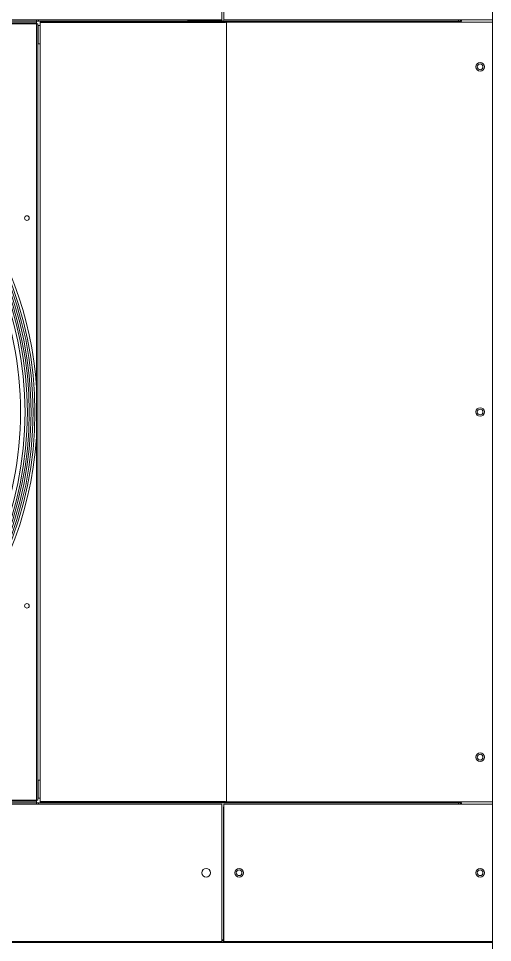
# Model space of a CAD drawing. Header units: inches. Extents: x 660 to 993, y -260 to -49.
# Drawn here: x 821.37 to 842.05, y -117.46 to -77.1 of the extents above; entities that cross this region are included whole.
import ezdxf

# ---------------------------------------------------------------- set-up
doc = ezdxf.new("R2010")
doc.units = ezdxf.units.IN
doc.header["$MEASUREMENT"] = 0
doc.layers.add('L48', color=7, linetype='Continuous')

msp = doc.modelspace()

# ---------------------------------------------------------------- linework, layer by layer
at = {"layer": 'L48', "color": 0, "linetype": 'Continuous', "lineweight": 15}
for p, q in [((842.054, -118.539), (842.054, -70.039)), ((830.246, -71.165), (830.246, -77.163)), ((830.326, -71.165), (830.326, -77.163)), ((830.246, -77.163), (780.746, -77.163)), ((828.746, -77.212), (782.246, -77.212)), ((828.746, -77.213), (782.295, -77.213)), ((790.253, -77.287), (822.156, -77.287)), ((790.253, -77.335), (822.156, -77.335)), ((822.156, -77.336), (790.253, -77.336)), ((822.156, -77.212), (820.656, -77.212)), ((822.156, -77.163), (822.156, -77.212)), ((822.156, -77.287), (822.156, -77.212)), ((822.156, -77.287), (822.156, -77.335)), ((822.156, -77.335), (822.156, -77.336)), ((822.156, -77.336), (822.156, -77.337)), ((822.156, -77.337), (822.157, -77.337)), ((822.156, -93.207), (822.156, -77.337)), ((822.157, -111.242), (822.157, -77.337)), ((822.205, -77.337), (822.157, -77.337)), ((822.205, -111.242), (822.205, -77.337)), ((822.219, -77.414), (822.205, -77.414)), ((822.312, -77.414), (822.219, -77.414)), ((822.219, -78.212), (822.219, -77.414)), ((822.236, -77.163), (822.236, -77.212)), ((822.312, -77.261), (822.312, -111.318)), ((840.576, -77.163), (830.326, -77.163)), ((840.576, -77.212), (830.326, -77.212)), ((830.451, -77.261), (830.402, -77.261)), ((840.576, -77.212), (830.451, -77.212)), ((830.451, -77.212), (830.451, -77.261)), ((830.451, -77.261), (830.451, -111.318)), ((842.054, -77.261), (830.451, -77.261)), ((831.746, -77.212), (831.746, -77.212)), ((840.201, -77.212), (840.201, -77.212)), ((840.307, -77.212), (840.307, -77.212)), ((840.576, -77.162), (840.576, -77.163)), ((842.054, -77.162), (840.576, -77.162)), ((840.576, -77.163), (840.576, -77.212)), ((840.701, -77.212), (840.576, -77.212)), ((840.653, -77.212), (840.653, -77.162)), ((840.701, -77.162), (840.701, -77.212)), ((822.205, -78.212), (822.311, -78.212)), ((822.311, -78.212), (822.312, -78.212)), ((822.311, -110.366), (822.311, -78.212)), ((822.156, -111.242), (822.156, -95.4)), ((822.311, -110.366), (822.205, -110.366)), ((822.219, -111.164), (822.219, -110.366)), ((822.312, -110.366), (822.311, -110.366)), ((828.746, -111.367), (782.246, -111.367)), ((828.746, -111.366), (782.295, -111.366)), ((790.253, -111.243), (822.156, -111.243)), ((790.253, -111.244), (822.156, -111.244)), ((790.253, -111.291), (822.156, -111.291)), ((822.156, -111.367), (820.656, -111.367)), ((822.157, -111.242), (822.156, -111.242)), ((822.156, -111.243), (822.156, -111.242)), ((822.156, -111.243), (822.156, -111.244)), ((822.156, -111.291), (822.156, -111.244)), ((822.156, -111.367), (822.156, -111.291)), ((822.156, -111.415), (822.156, -111.367)), ((822.205, -111.242), (822.157, -111.242)), ((822.205, -111.164), (822.219, -111.164)), ((822.219, -111.164), (822.312, -111.164)), ((822.236, -111.415), (822.236, -111.367)), ((840.576, -111.367), (830.326, -111.367)), ((830.402, -111.318), (830.451, -111.318)), ((830.451, -111.318), (830.451, -111.366)), ((842.054, -111.318), (830.451, -111.318)), ((840.576, -111.366), (830.451, -111.366)), ((831.746, -111.366), (831.746, -111.367)), ((840.201, -111.367), (840.201, -111.366)), ((840.307, -111.367), (840.307, -111.366)), ((840.701, -111.366), (840.576, -111.366)), ((840.576, -111.415), (840.576, -111.367)), ((840.653, -111.416), (840.653, -111.366)), ((840.701, -111.366), (840.701, -111.416)), ((830.246, -111.415), (780.746, -111.415)), ((830.246, -117.413), (830.246, -111.415)), ((830.31, -117.351), (830.31, -111.539)), ((840.576, -111.415), (830.326, -111.415)), ((830.326, -117.413), (830.326, -111.415)), ((840.576, -111.416), (840.576, -111.415)), ((842.054, -111.416), (840.576, -111.416)), ((830.246, -117.413), (780.746, -117.413)), ((830.246, -117.351), (830.31, -117.351)), ((830.246, -117.462), (830.246, -117.413)), ((830.31, -117.351), (830.326, -117.351)), ((830.326, -117.352), (830.31, -117.352)), ((830.31, -117.414), (830.31, -117.352)), ((830.326, -117.414), (830.31, -117.414)), ((830.326, -117.462), (830.326, -117.413)), ((842.054, -117.413), (830.326, -117.413)), ((830.246, -117.462), (780.746, -117.462)), ((830.326, -117.462), (830.246, -117.462)), ((842.054, -117.462), (830.326, -117.462))]:
    msp.add_line(p, q, dxfattribs=at)
at = {"layer": 'L48', "color": 0}
for p, q in [((822.312, -77.261), (830.402, -77.261)), ((830.326, -77.212), (828.746, -77.212)), ((830.402, -111.318), (822.312, -111.318)), ((830.326, -111.367), (828.746, -111.367))]:
    msp.add_line(p, q, dxfattribs=at)
at = {"layer": 'L48', "color": 0, "linetype": 'Continuous', "lineweight": 15}
for centre, radius in [((806.246, -94.304), 15.837), ((806.246, -94.304), 15.754), ((806.246, -94.304), 15.672), ((806.246, -94.304), 15.589), ((806.246, -94.304), 15.507), ((806.246, -94.304), 15.407), ((841.514, -79.212), 0.188), ((841.514, -79.212), 0.125), ((821.735, -85.82), 0.0995), ((841.514, -94.289), 0.188), ((841.514, -94.289), 0.125), ((821.735, -102.759), 0.0995), ((841.514, -109.366), 0.188), ((841.514, -109.366), 0.125), ((829.559, -114.413), 0.188), ((830.996, -114.414), 0.188), ((830.996, -114.414), 0.125), ((841.514, -114.414), 0.188), ((841.514, -114.414), 0.125)]:
    msp.add_circle(centre, radius, dxfattribs=at)
for centre, radius, start, end in [((806.246, -94.304), 15.947, 3.89, 135), ((806.246, -94.304), 15.947, 135, 356.11), ((806.205, -94.289), 15.25, 0, 44.611), ((806.205, -94.289), 15.25, 315.3122, 0), ((830.31, -117.351), 0.0635, 180, 270), ((830.31, -117.351), 0.001, 180, 270)]:
    msp.add_arc(centre, radius, start, end, dxfattribs=at)

doc.saveas('drawing.dxf')
